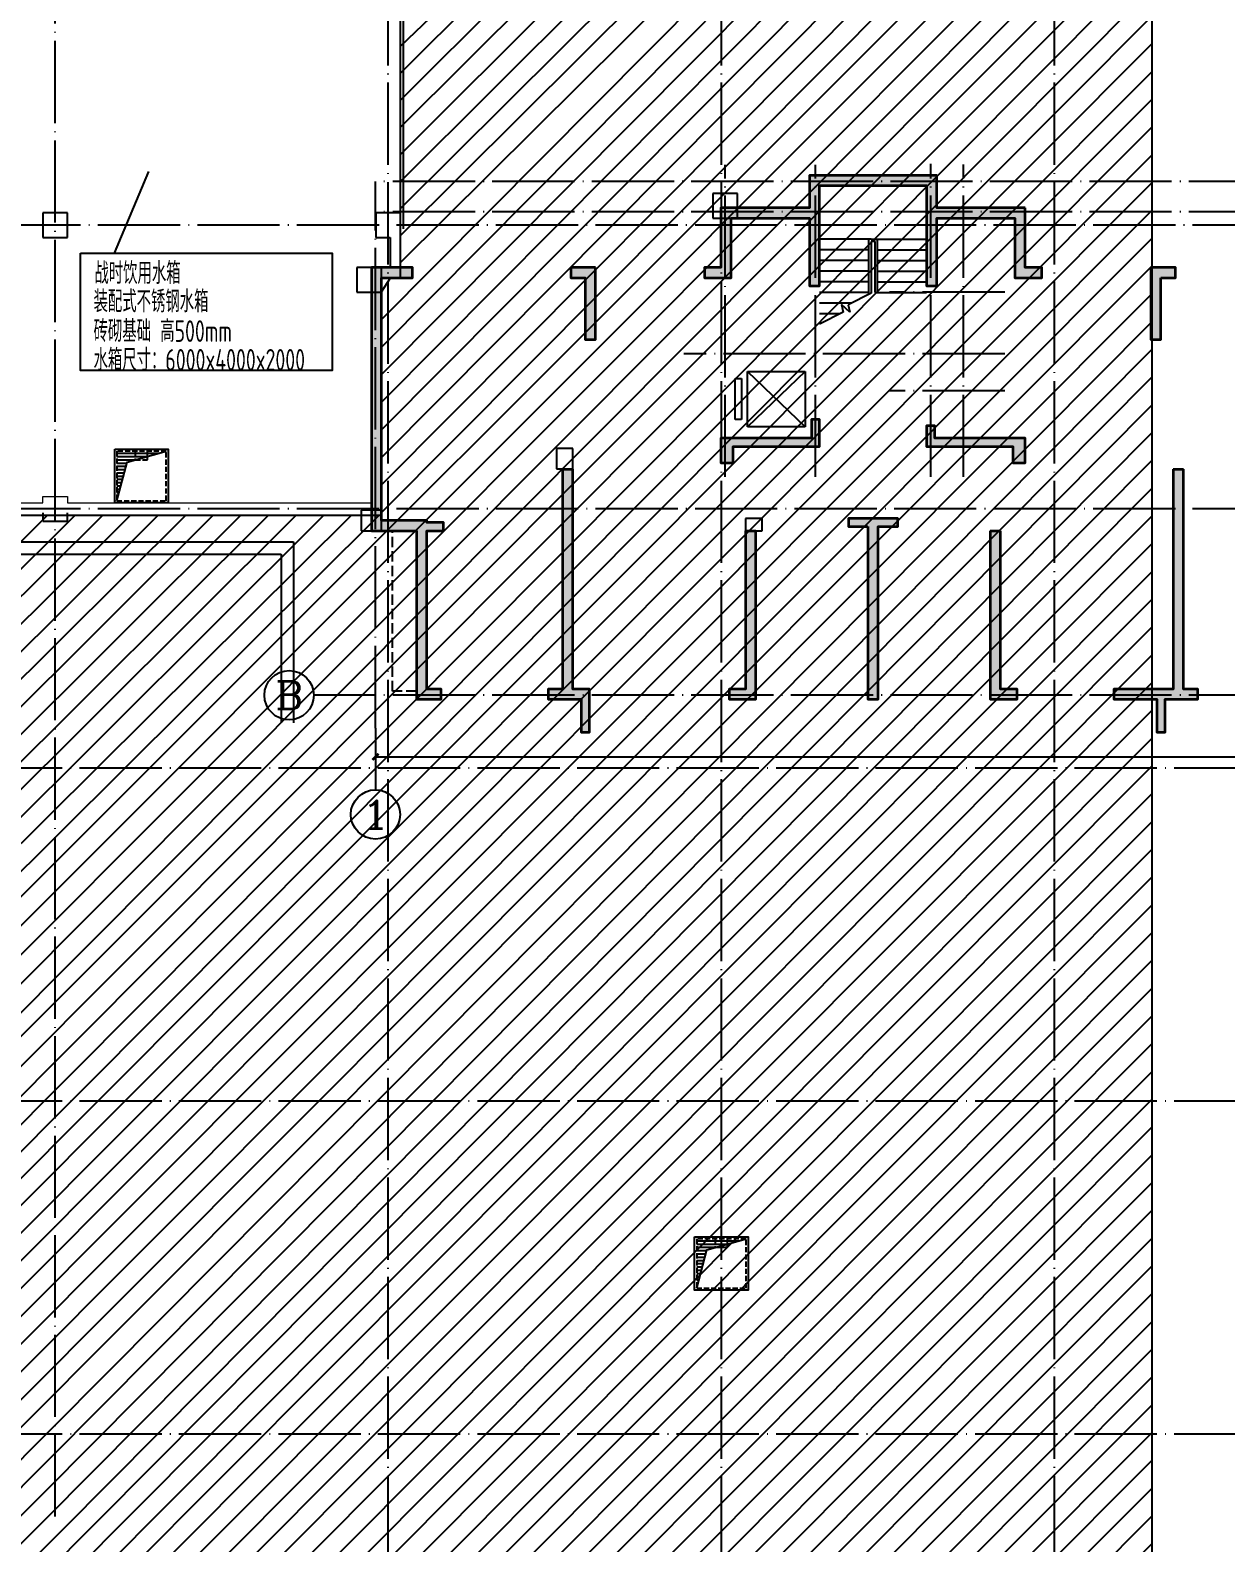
# Model space of a CAD drawing. Extents: x 115549 to 768939, y -502199 to 402497.
# Drawn here: x 460178 to 489249, y -395360 to -358583 of the extents above; entities that cross this region are included whole.
import ezdxf
from ezdxf.enums import TextEntityAlignment as Align

# ---------------------------------------------------------------- set-up
doc = ezdxf.new("R2010")
doc.units = 0
doc.header["$LTSCALE"] = 1000
doc.header["$MEASUREMENT"] = 0
for name, pattern in [('__DASH', [0.35, 0.25, -0.1]), ('DASH', [0.35, 0.25, -0.1]), ('DOTE', [2.4200000000000004, 2, -0.2, 0.02, -0.2])]:
    doc.linetypes.add(name, pattern=pattern)
for name, color, linetype in [('AXIS', 3, 'Continuous'), ('AXIS_TEXT', 7, 'Continuous'), ('COLUMN', 9, 'Continuous'), ('DOTE', 16, 'DOTE'), ('nuan', 6, 'Continuous'), ('PUB_DIM', 3, 'Continuous'), ('STAIR', 50, 'Continuous'), ('文字', 3, 'Continuous'), ('给水', 32, 'Continuous')]:
    doc.layers.add(name, color=color, linetype=linetype)
for name, color, linetype, lineweight in [('renWALL', 8, 'Continuous', 9), ('WALL', 150, 'Continuous', 30), ('主楼剪力墙', 212, 'Continuous', 5), ('砼墙', 3, 'Continuous', 35)]:
    doc.layers.add(name, color=color, linetype=linetype, lineweight=lineweight)
doc.styles.add('_TCH_AXIS', font='COMPLEX', dxfattribs={"bigfont": 'GBCBIG'})
doc.styles.add('_TCH_DIM_T3', font='SIMPLEX', dxfattribs={"width": 0.7058823529411765, "bigfont": 'GBCBIG'})
doc.styles.add('COMPLEX', font='COMPLEX')
doc.styles.add('TSSD_Rein', font='tssdeng.shx', dxfattribs={"width": 0.7, "bigfont": 'tssdchn.shx'})
doc.dimstyles.new('_TCH_ARCH&&150', dxfattribs={"dimtxt": 446.25, "dimasz": 150, "dimexe": 375, "dimexo": 450, "dimgap": 150, "dimtad": 1, "dimdec": 0, "dimzin": 0, "dimdsep": 46, "dimtxsty": '_TCH_DIM_T3', "dimblk": 'ARCHTICK', "dimcen": 0.09, "dimclrt": 7, "dimazin": 2, "dimtfac": 1, "dimtdec": 0, "dimtix": 1, "dimtmove": 2, "dimatfit": 3, "dimfxl": 1, "dimtolj": 1, "dimtzin": 0, "dimarcsym": 0})

# ---------------------------------------------------------------- blocks, each defined once
blk = doc.blocks.new('zhuloujlqtiangchong')
at = {"layer": '主楼剪力墙'}
h = blk.add_hatch(color=253, dxfattribs=at)
h.dxf.hatch_style = 1
h.paths.add_polyline_path([(894162.2520515919, 609370.9931564331), (895262.2520515919, 609370.9931564331), (895262.2520515919, 609170.9931564331), (895262.2520515919, 605270.9931564331), (895862.2520515919, 605270.9931564331), (895862.2520515919, 605520.9931564331), (895512.2520515919, 605520.9931564331), (895512.2520515919, 609170.9931564331), (895512.2520515919, 609370.9931564331), (895912.2520515919, 609370.9931564331), (895912.2520515919, 609570.9931564331), (895512.2520515919, 609570.9931564331), (895512.2520515919, 609620.9931564331), (894412.2520515919, 609620.9931564331), (894412.2520515919, 611270.9931564331), (894412.2520515919, 613870.9931564331), (894412.2520515919, 615520.9931564331), (895162.2520515919, 615520.9931564331), (895162.2520515919, 615770.9931564331), (894162.2520515919, 615770.9931564331), (894162.2520515919, 613870.9931564331), (894162.2520515919, 611270.9931564331), (894162.2520515919, 609970.9931564331)])
h.paths.add_polyline_path([(906237.2520515919, 609470.9931564331), (906237.2520515919, 607820.9931564331), (906237.2520515919, 605270.9931564331), (906487.2520515919, 605270.9931564331), (906487.2520515919, 607820.9931564331), (906487.2520515919, 609470.9931564331), (906962.2520515919, 609470.9931564331), (906962.2520515919, 609670.9931564331), (906362.2520515919, 609670.9931564331), (905762.2520515919, 609670.9931564331), (905762.2520515919, 609470.9931564331)])
h.paths.add_polyline_path([(902962.2520515919, 611270.9931564331), (902962.2520515919, 611420.9931564331), (905062.2520515919, 611420.9931564331), (905062.2520515919, 612070.9931564331), (904862.2520515919, 612070.9931564331), (904862.2520515919, 611620.9931564331), (902662.2520515919, 611620.9931564331), (902662.2520515919, 611270.9931564331), (902662.2520515919, 611020.9931564331), (902962.2520515919, 611020.9931564331)])
h.paths.add_polyline_path([(910062.2520515919, 617220.9931564331), (908612.2515884042, 617220.9931564331), (907912.2520515919, 617220.9867229462), (907912.2520515919, 618010.9853439331), (904812.2676765919, 618010.9853439331), (904812.2676765919, 617220.9867229462), (904112.2525146604, 617220.9931564331), (902662.2520515919, 617220.9931564331), (902662.2520515919, 616870.9931564331), (902662.2520515919, 615770.9931564331), (902262.2520515919, 615770.9931564331), (902262.2520515919, 615520.9931564331), (902912.2520515919, 615520.9931564331), (902912.2520515919, 616970.9931564331), (904112.2513695359, 616970.9931564331), (904812.2663744688, 616970.9867229462), (904812.2520515919, 615320.9944586754), (905062.2520515919, 615320.9922885895), (905062.2676765919, 617120.9849052429), (905062.2676765919, 617760.9853439331), (907662.2520515919, 617760.9853439331), (907662.2520515919, 617120.9853439331), (907662.2520515919, 615320.9931564331), (907912.2520515919, 615320.9931564331), (907912.2520515919, 616970.9867229462), (908612.2527335882, 616970.9931564331), (909812.2520515919, 616970.9931564331), (909812.2520515919, 615520.9931564331), (910462.2520515919, 615520.9931564331), (910462.2520515919, 615770.9931564331), (910062.2520515919, 615770.9931564331), (910062.2520515919, 616870.9931564331)])
h.paths.add_polyline_path([(910062.2520515919, 611270.9931564331), (910062.2520515919, 611620.9931564331), (908562.2520515919, 611620.9931564331), (907862.2520515919, 611620.9931564331), (907862.2520515919, 611920.9931564331), (907662.2520515919, 611920.9931564331), (907662.2520515919, 611420.9931564331), (908562.2520515919, 611420.9931564331), (909762.2520515919, 611420.9931564331), (909762.2520515919, 611270.9931564331), (909762.2520515919, 611020.9931564331), (910062.2520515919, 611020.9931564331)])
h.paths.add_polyline_path([(913362.2520515919, 615520.9931564331), (913712.2520515919, 615520.9931564331), (913712.2520515919, 615770.9931564331), (913112.2520515919, 615770.9931564331), (913112.2520515919, 614020.9931564331), (913362.2520515919, 614020.9931564331)])
h.paths.add_polyline_path([(918362.2520515919, 611170.9931564331), (918362.2520515919, 609620.9931564331), (917362.2520515919, 609620.9931564331), (917362.2520515919, 609370.9931564331), (918462.2520515919, 609370.9931564331), (919562.2520515919, 609370.9931564331), (919562.2520515919, 609620.9931564331), (918562.2520515919, 609620.9931564331), (918562.2520515919, 611170.9931564331), (918762.2520515919, 611170.9931564331), (918762.2520515919, 611370.9931564331), (918462.2520515919, 611370.9931564331), (918162.2520515919, 611370.9931564331), (918162.2520515919, 611170.9931564331)])
h.paths.add_polyline_path([(917462.2520515919, 605270.9931564331), (917462.2520515919, 607020.9931564331), (917262.2520515919, 607020.9931564331), (917262.2520515919, 605520.9931564331), (916862.2520515919, 605520.9931564331), (916862.2520515919, 605270.9931564331)])
h.paths.add_polyline_path([(899612.2520515919, 615770.9931564331), (899012.2520515919, 615770.9931564331), (899012.2520515919, 615520.9931564331), (899362.2520515919, 615520.9931564331), (899362.2520515919, 614020.9931564331), (899612.2520515919, 614020.9931564331)])
h.paths.add_polyline_path([(934262.2520515919, 617220.9931564331), (932812.2520515919, 617220.9931564331), (932112.2520515919, 617220.9931564331), (932112.2520515919, 618010.9931564331), (929012.2520515919, 618010.9931564331), (929012.2520515919, 617220.9931564331), (928312.2520515919, 617220.9931564331), (926862.2520515919, 617220.9931564331), (926862.2520515919, 616870.9931564331), (926862.2520515919, 615770.9931564331), (926462.2520515919, 615770.9931564331), (926462.2520515919, 615520.9931564331), (927112.2520515919, 615520.9931564331), (927112.2520515919, 616970.9931564331), (928312.2520515919, 616970.9931564331), (929012.2520515919, 616970.9931564331), (929012.2520515919, 615320.9931564331), (929262.2520515919, 615320.9931564331), (929262.2520515919, 617120.9931564331), (929262.2520515919, 617760.9931564331), (931862.2520515919, 617760.9931564331), (931862.2520515919, 617120.9931564331), (931862.2520515919, 615320.9931564331), (932112.2520515919, 615320.9931564331), (932112.2520515919, 616970.9931564331), (932812.2520515919, 616970.9931564331), (934012.2520515919, 616970.9931564331), (934012.2520515919, 615520.9931564331), (934662.2520515919, 615520.9931564331), (934662.2520515919, 615770.9931564331), (934262.2520515919, 615770.9931564331), (934262.2520515919, 616870.9931564331)])
h.paths.add_polyline_path([(928362.2520515919, 611420.9931564331), (929262.2520515919, 611420.9931564331), (929262.2520515919, 611920.9931564331), (929062.2520515919, 611920.9931564331), (929062.2520515919, 611620.9931564331), (928362.2520515919, 611620.9931564331), (926862.2520515919, 611620.9931564331), (926862.2520515919, 611270.9931564331), (926862.2520515919, 611020.9931564331), (927162.2520515919, 611020.9931564331), (927162.2520515919, 611270.9931564331), (927162.2520515919, 611420.9931564331)])
h.paths.add_polyline_path([(923812.2520515919, 615770.9931564331), (923212.2520515919, 615770.9931564331), (923212.2520515919, 615520.9931564331), (923562.2520515919, 615520.9931564331), (923562.2520515919, 614020.9931564331), (923812.2520515919, 614020.9931564331)])
h.paths.add_polyline_path([(920062.2520515919, 605270.9931564331), (920062.2520515919, 605520.9931564331), (919662.2520515919, 605520.9931564331), (919662.2520515919, 607020.9931564331), (919462.2520515919, 607020.9931564331), (919462.2520515919, 605270.9931564331)])
h.paths.add_polyline_path([(942762.2520515919, 609370.9931564331), (942762.2520515919, 611270.9931564331), (942762.2520515919, 613870.9931564331), (942762.2520515919, 615770.9931564331), (941762.2520515919, 615770.9931564331), (941762.2520515919, 615520.9931564331), (942512.2520515919, 615520.9931564331), (942512.2520515919, 613870.9931564331), (942512.2520515919, 611270.9931564331), (942512.2520515919, 609620.9931564331), (941412.2520515919, 609620.9931564331), (941412.2520515919, 609570.9931564331), (941012.2520515919, 609570.9931564331), (941012.2520515919, 609370.9931564331), (941412.2520515919, 609370.9931564331), (941412.2520515919, 609170.9931564331), (941412.2520515919, 607020.9931564331), (941412.2520515919, 605520.9931564331), (941062.2520515919, 605520.9931564331), (941062.2520515919, 605270.9931564331), (941662.2520515919, 605270.9931564331), (941662.2520515919, 607020.9931564331), (941662.2520515919, 609170.9931564331), (941662.2520515919, 609370.9931564331)])
h.paths.add_polyline_path([(931162.2520515919, 609470.9931564331), (931162.2520515919, 609670.9931564331), (930562.2520515919, 609670.9931564331), (929962.2520515919, 609670.9931564331), (929962.2520515919, 609470.9931564331), (930437.2520515919, 609470.9931564331), (930437.2520515919, 607820.9931564331), (930437.2520515919, 605270.9931564331), (930687.2520515919, 605270.9931564331), (930687.2520515919, 607820.9931564331), (930687.2520515919, 609470.9931564331)])
h.paths.add_polyline_path([(934262.2520515919, 611270.9931564331), (934262.2520515919, 611620.9931564331), (932062.2520515919, 611620.9931564331), (932062.2520515919, 612070.9931564331), (931862.2520515919, 612070.9931564331), (931862.2520515919, 611420.9931564331), (933962.2520515919, 611420.9931564331), (933962.2520515919, 611270.9931564331), (933962.2520515919, 611020.9931564331), (934262.2520515919, 611020.9931564331)])
h.paths.add_polyline_path([(937562.2520515919, 615520.9931564331), (937912.2520515919, 615520.9931564331), (937912.2520515919, 615770.9931564331), (937312.2520515919, 615770.9931564331), (937312.2520515919, 614020.9931564331), (937562.2520515919, 614020.9931564331)])
h.paths.add_polyline_path([(923012.2520515919, 610870.9931564331), (923262.2520515919, 610870.9931564331), (923262.2520515919, 609470.9931564331), (923262.2520515919, 607020.9931564331), (923262.2520515919, 605520.9931564331), (923662.2520515919, 605520.9931564331), (923662.2520515919, 604470.9931564331), (923462.2520515919, 604470.9931564331), (923462.2520515919, 605270.9931564331), (923162.2520515919, 605270.9931564331), (922662.2520515919, 605270.9931564331), (922662.2520515919, 605520.9931564331), (923012.2520515919, 605520.9931564331), (923012.2520515919, 607020.9931564331), (923012.2520515919, 609470.9931564331)])
h.paths.add_polyline_path([(913662.2520515919, 610870.9931564331), (913912.2520515919, 610870.9931564331), (913912.2520515919, 609470.9931564331), (913912.2520515919, 607020.9931564331), (913912.2520515919, 605520.9931564331), (914262.2520515919, 605520.9931564331), (914262.2520515919, 605270.9931564331), (913762.2520515919, 605270.9931564331), (913462.2520515919, 605270.9931564331), (913462.2520515919, 604470.9931564331), (913262.2520515919, 604470.9931564331), (913262.2520515919, 605270.9931564331), (912212.2520515919, 605270.9931564331), (912212.2520515919, 605520.9931564331), (913362.2520515919, 605520.9931564331), (913662.2520515919, 605520.9931564331), (913662.2520515919, 607020.9931564331), (913662.2520515919, 609470.9931564331)])
h.paths.add_polyline_path([(909212.2520515919, 609370.9931564331), (909462.2520515919, 609370.9931564331), (909462.2520515919, 605520.9931564331), (909862.2520515919, 605520.9931564331), (909862.2520515919, 605270.9931564331), (909212.2520515919, 605270.9931564331)])
h.paths.add_polyline_path([(903262.2520515919, 609370.9931564331), (903512.2520515919, 609370.9931564331), (903512.2520515919, 605270.9931564331), (902862.2520515919, 605270.9931564331), (902862.2520515919, 605520.9931564331), (903262.2520515919, 605520.9931564331)])
h.paths.add_polyline_path([(898812.2520515919, 610870.9931564331), (899062.2520515919, 610870.9931564331), (899062.2520515919, 609470.9931564331), (899062.2520515919, 607020.9931564331), (899062.2520515919, 605520.9931564331), (899462.2520515919, 605520.9931564331), (899462.2520515919, 604470.9931564331), (899262.2520515919, 604470.9931564331), (899262.2520515919, 605270.9931564331), (898962.2520515919, 605270.9931564331), (898462.2520515919, 605270.9931564331), (898462.2520515919, 605520.9931564331), (898812.2520515919, 605520.9931564331), (898812.2520515919, 607020.9931564331), (898812.2520515919, 609470.9931564331)])
h.paths.add_polyline_path([(927712.2520515919, 609370.9931564331), (927462.2520515919, 609370.9931564331), (927462.2520515919, 605520.9931564331), (927062.2520515919, 605520.9931564331), (927062.2520515919, 605270.9931564331), (927712.2520515919, 605270.9931564331)])
h.paths.add_polyline_path([(933662.2520515919, 609370.9931564331), (933412.2520515919, 609370.9931564331), (933412.2520515919, 605270.9931564331), (934062.2520515919, 605270.9931564331), (934062.2520515919, 605520.9931564331), (933662.2520515919, 605520.9931564331)])
h.paths.add_polyline_path([(937862.2520515919, 610870.9931564331), (938112.2520515919, 610870.9931564331), (938112.2520515919, 609470.9931564331), (938112.2520515919, 607020.9931564331), (938112.2520515919, 605520.9931564331), (938462.2520515919, 605520.9931564331), (938462.2520515919, 605270.9931564331), (937962.2520515919, 605270.9931564331), (937662.2520515919, 605270.9931564331), (937662.2520515919, 604470.9931564331), (937462.2520515919, 604470.9931564331), (937462.2520515919, 605270.9931564331), (936512.2520515919, 605270.9931564331), (936512.2520515919, 605520.9931564331), (937562.2520515919, 605520.9931564331), (937862.2520515919, 605520.9931564331), (937862.2520515919, 607020.9931564331), (937862.2520515919, 609470.9931564331)])
h.paths.add_polyline_path([(918337.2520515919, 615520.9931564331), (918337.2520515919, 613870.9931564331), (918587.2520515919, 613870.9931564331), (918587.2520515919, 615520.9931564331), (919362.2520515919, 615520.9931564331), (919362.2520515919, 615770.9931564331), (917562.2520515919, 615770.9931564331), (917562.2520515919, 615520.9931564331)])
blk = doc.blocks.new('_ArchTick')
at = {"color": 0, "linetype": 'ByBlock', "const_width": 0.4}
blk.add_lwpolyline([(-0.5, -0.5), (0.5, 0.5)], dxfattribs=at)
blk = doc.blocks.new('*D1255')
at = {"layer": 'Defpoints', "color": 0, "transparency": 16777216}
for p in [(468573.3453081141, -375551.8172424297), (516973.3453081141, -375551.8172424297), (516973.3453081141, -376251.8172424297)]:
    blk.add_point(p, dxfattribs=at)
at = {"layer": 'PUB_DIM', "color": 0, "lineweight": -2, "transparency": 16777216}
for p, q in [((468573.3453081141, -376001.8172424297), (468573.3453081141, -376626.8172424297)), ((516973.3453081141, -376001.8172424297), (516973.3453081141, -376626.8172424297)), ((468573.3453081141, -376251.8172424297), (516973.3453081141, -376251.8172424297))]:
    blk.add_line(p, q, dxfattribs=at)
at = {"layer": 'PUB_DIM', "color": 0, "lineweight": -2, "transparency": 16777216, "xscale": 150, "yscale": 150, "zscale": 150, "rotation": 180}
blk.add_blockref('_ArchTick', (468573.3453081141, -376251.8172424297), dxfattribs=at)
at = {"layer": 'PUB_DIM', "color": 0, "lineweight": -2, "transparency": 16777216, "xscale": 150, "yscale": 150, "zscale": 150}
blk.add_blockref('_ArchTick', (516973.3453081141, -376251.8172424297), dxfattribs=at)
at = {"layer": 'PUB_DIM', "color": 7, "transparency": 16777216, "insert": (492773.3453081141, -375878.6922424297), "char_height": 446.25, "attachment_point": 5, "style": '_TCH_DIM_T3'}
blk.add_mtext('\\A1;48400', dxfattribs=at)
blk = doc.blocks.new('_AXISO')
blk.add_circle((0, 0), 0.5)
at = {"layer": 'AXIS_TEXT', "style": 'COMPLEX', "width": 1.041666666666667}
blk.add_attdef('A', text='', height=0.56, dxfattribs=at).set_placement((-0.25, -0.28), (0.25, -0.28), align=Align.FIT)
blk = doc.blocks.new('kengyi')
at = {"layer": '给水'}
for p, q in [((2970149.975596845, 735418.3133392334), (2971184.345076382, 735418.3133392334)), ((2970149.975596845, 735338.9383392334), (2970896.980648756, 735338.9383392334)), ((2970149.975596845, 735259.5633392334), (2970609.61622113, 735259.5633392334)), ((2970149.975596845, 735180.1883392334), (2970393.226629138, 735180.1883392334)), ((2970149.975596845, 735100.8133392334), (2970372.150847256, 735100.8133392334)), ((2970149.975596845, 735021.4383392334), (2970351.075065315, 735021.4383392334)), ((2970149.975596845, 734942.0633392334), (2970329.999283433, 734942.0633392334)), ((2970149.975596845, 734862.6883392334), (2970308.923501551, 734862.6883392334)), ((2970149.975596845, 734783.3133392334), (2970287.847719669, 734783.3133392334)), ((2970149.975596845, 734703.9383392334), (2970266.771937788, 734703.9383392334)), ((2970149.975596845, 734624.5633392334), (2970245.696155846, 734624.5633392334)), ((2970149.975596845, 734545.1883392334), (2970224.620373964, 734545.1883392334)), ((2970149.975596845, 734465.8133392334), (2970203.544592083, 734465.8133392334)), ((2970149.975596845, 734386.4383392334), (2970182.468810201, 734386.4383392334))]:
    blk.add_line(p, q, dxfattribs=at)
blk.add_lwpolyline([(2970099.975596845, 735514.0633392334), (2971399.975596845, 735514.0633392334), (2971399.975596845, 734214.0633392334), (2970099.975596845, 734214.0633392334)], close=True, dxfattribs=at)
at = {"layer": '给水', "linetype": '__DASH', "ltscale": 0.5}
blk.add_lwpolyline([(2971349.975596845, 735464.0633392334), (2970149.975596845, 735464.0633392334), (2970149.975596845, 734264.0633392334), (2971349.975596845, 734264.0633392334)], close=True, dxfattribs=at)
at = {"layer": '给水'}
blk.add_lwpolyline([(2970149.975596845, 734264.0633392334), (2970398.844030321, 735201.3444328308), (2971349.975596845, 735464.0633392334)], dxfattribs=at)
at = {"layer": '给水', "linetype": '__DASH', "ltscale": 0.5}
blk.add_lwpolyline([(2970599.975596845, 735461.101129055), (2970599.975596845, 735261.101129055), (2970899.975596845, 735261.101129055), (2970899.975596845, 735461.101129055)], dxfattribs=at)
blk = doc.blocks.new('gangjinhunningtuqiang')
at = {"layer": '砼墙', "color": 8}
for p, q in [((898812.2520515919, 610870.9931564331), (899062.2520515919, 610870.9931564331)), ((913662.2520515919, 610870.9931564331), (913912.2520515919, 610870.9931564331)), ((903262.2520515919, 609370.9931564331), (903512.2520515919, 609370.9931564331)), ((909212.2520515919, 609370.9931564331), (909462.2520515919, 609370.9931564331))]:
    blk.add_line(p, q, dxfattribs=at)
for points in [[(910062.2520515919, 617220.9931564331), (908612.2515884042, 617220.9931564331), (907912.2520515919, 617220.9867229462), (907912.2520515919, 618010.9853439331), (904812.2676765919, 618010.9853439331), (904812.2676765919, 617220.9867229462), (904112.2525146604, 617220.9931564331), (902662.2520515919, 617220.9931564331), (902662.2520515919, 616870.9931564331), (902662.2520515919, 615770.9931564331), (902262.2520515919, 615770.9931564331), (902262.2520515919, 615520.9931564331), (902912.2520515919, 615520.9931564331), (902912.2520515919, 616970.9931564331), (904112.2513695359, 616970.9931564331), (904812.2663744688, 616970.9867229462), (904812.2520515919, 615320.9944586754), (905062.2520515919, 615320.9922885895), (905062.2676765919, 617120.9849052429), (905062.2676765919, 617760.9853439331), (907662.2520515919, 617760.9853439331), (907662.2520515919, 617120.9853439331), (907662.2520515919, 615320.9931564331), (907912.2520515919, 615320.9931564331), (907912.2520515919, 616970.9867229462), (908612.2527335882, 616970.9931564331), (909812.2520515919, 616970.9931564331), (909812.2520515919, 615520.9931564331), (910462.2520515919, 615520.9931564331), (910462.2520515919, 615770.9931564331), (910062.2520515919, 615770.9931564331), (910062.2520515919, 616870.9931564331)], [(894162.2520515919, 609370.9931564331), (895262.2520515919, 609370.9931564331), (895262.2520515919, 609170.9931564331), (895262.2520515919, 605270.9931564331), (895862.2520515919, 605270.9931564331), (895862.2520515919, 605520.9931564331), (895512.2520515919, 605520.9931564331), (895512.2520515919, 609170.9931564331), (895512.2520515919, 609370.9931564331), (895912.2520515919, 609370.9931564331), (895912.2520515919, 609570.9931564331), (895512.2520515919, 609570.9931564331), (895512.2520515919, 609620.9931564331), (894412.2520515919, 609620.9931564331), (894412.2520515919, 611270.9931564331), (894412.2520515919, 613870.9931564331), (894412.2520515919, 615520.9931564331), (895162.2520515919, 615520.9931564331), (895162.2520515919, 615770.9931564331), (894162.2520515919, 615770.9931564331), (894162.2520515919, 613870.9931564331), (894162.2520515919, 611270.9931564331), (894162.2520515919, 609970.9931564331)], [(899612.2520515919, 615770.9931564331), (899012.2520515919, 615770.9931564331), (899012.2520515919, 615520.9931564331), (899362.2520515919, 615520.9931564331), (899362.2520515919, 614020.9931564331), (899612.2520515919, 614020.9931564331)], [(913362.2520515919, 615520.9931564331), (913712.2520515919, 615520.9931564331), (913712.2520515919, 615770.9931564331), (913112.2520515919, 615770.9931564331), (913112.2520515919, 614020.9931564331), (913362.2520515919, 614020.9931564331)], [(902962.2520515919, 611270.9931564331), (902962.2520515919, 611420.9931564331), (905062.2520515919, 611420.9931564331), (905062.2520515919, 612070.9931564331), (904862.2520515919, 612070.9931564331), (904862.2520515919, 611620.9931564331), (902662.2520515919, 611620.9931564331), (902662.2520515919, 611270.9931564331), (902662.2520515919, 611020.9931564331), (902962.2520515919, 611020.9931564331)], [(910062.2520515919, 611270.9931564331), (910062.2520515919, 611620.9931564331), (908562.2520515919, 611620.9931564331), (907862.2520515919, 611620.9931564331), (907862.2520515919, 611920.9931564331), (907662.2520515919, 611920.9931564331), (907662.2520515919, 611420.9931564331), (908562.2520515919, 611420.9931564331), (909762.2520515919, 611420.9931564331), (909762.2520515919, 611270.9931564331), (909762.2520515919, 611020.9931564331), (910062.2520515919, 611020.9931564331)], [(906237.2520515919, 609470.9931564331), (906237.2520515919, 607820.9931564331), (906237.2520515919, 605270.9931564331), (906487.2520515919, 605270.9931564331), (906487.2520515919, 607820.9931564331), (906487.2520515919, 609470.9931564331), (906962.2520515919, 609470.9931564331), (906962.2520515919, 609670.9931564331), (906362.2520515919, 609670.9931564331), (905762.2520515919, 609670.9931564331), (905762.2520515919, 609470.9931564331)]]:
    blk.add_lwpolyline(points, close=True, dxfattribs=at)
for points in [[(898812.2520515919, 610870.9931564331), (898812.2520515919, 609470.9931564331), (898812.2520515919, 607020.9931564331), (898812.2520515919, 605520.9931564331), (898462.2520515919, 605520.9931564331), (898462.2520515919, 605270.9931564331), (898962.2520515919, 605270.9931564331), (899262.2520515919, 605270.9931564331), (899262.2520515919, 604470.9931564331), (899462.2520515919, 604470.9931564331), (899462.2520515919, 605520.9931564331), (899062.2520515919, 605520.9931564331), (899062.2520515919, 607020.9931564331), (899062.2520515919, 609470.9931564331), (899062.2520515919, 610870.9931564331)], [(913662.2520515919, 610870.9931564331), (913662.2520515919, 609470.9931564331), (913662.2520515919, 607020.9931564331), (913662.2520515919, 605520.9931564331), (913362.2520515919, 605520.9931564331), (912212.2520515919, 605520.9931564331), (912212.2520515919, 605270.9931564331), (913262.2520515919, 605270.9931564331), (913262.2520515919, 604470.9931564331), (913462.2520515919, 604470.9931564331), (913462.2520515919, 605270.9931564331), (913762.2520515919, 605270.9931564331), (914262.2520515919, 605270.9931564331), (914262.2520515919, 605520.9931564331), (913912.2520515919, 605520.9931564331), (913912.2520515919, 607020.9931564331), (913912.2520515919, 609470.9931564331), (913912.2520515919, 610870.9931564331)], [(903262.2520515919, 609370.9931564331), (903262.2520515919, 605520.9931564331), (902862.2520515919, 605520.9931564331), (902862.2520515919, 605270.9931564331), (903512.2520515919, 605270.9931564331), (903512.2520515919, 609370.9931564331)], [(909212.2520515919, 609370.9931564331), (909212.2520515919, 605270.9931564331), (909862.2520515919, 605270.9931564331), (909862.2520515919, 605520.9931564331), (909462.2520515919, 605520.9931564331), (909462.2520515919, 609370.9931564331)]]:
    blk.add_lwpolyline(points, dxfattribs=at)
blk = doc.blocks.new('saaaa')
at = {"layer": 'COLUMN', "color": 8}
for p, q in [((504949679.8760293, 3696202763.324012), (504949079.8760293, 3696202763.324012)), ((504949079.8760293, 3696202763.324012), (504949079.8760293, 3696202163.324012)), ((504949679.8760293, 3696202163.324012), (504949679.8760293, 3696202763.324012)), ((504933389.8447793, 3696202293.316199), (504932789.8447793, 3696202293.316199)), ((504932789.8447793, 3696202293.316199), (504932789.8447793, 3696201693.316199)), ((504933389.8447793, 3696201693.316199), (504933389.8447793, 3696202293.316199)), ((504941489.8447264, 3696202293.316199), (504940889.8447264, 3696202293.316199)), ((504940889.8447264, 3696202293.316199), (504940889.8447264, 3696201693.316199)), ((504941489.8447264, 3696201693.316199), (504941489.8447264, 3696202293.316199)), ((504949079.8760293, 3696202163.324012), (504949679.8760293, 3696202163.324012)), ((504932789.8447793, 3696201693.316199), (504933389.8447793, 3696201693.316199)), ((504940889.8447264, 3696201693.316199), (504941239.8449907, 3696201693.316199)), ((504941239.8449907, 3696201693.316199), (504941239.8450154, 3696200963.316688)), ((504941029.8760293, 3696200963.324012), (504940429.8760293, 3696200963.324012)), ((504940429.8760293, 3696200963.324012), (504940429.8760293, 3696200363.324012)), ((504941029.8760293, 3696200363.324012), (504941029.8760293, 3696200963.324012)), ((504940429.8760293, 3696200363.324012), (504941029.8760293, 3696200363.324012)), ((504945679.8760293, 3696196563.324012), (504945279.8760293, 3696196563.324012)), ((504945279.8760293, 3696196563.324012), (504945279.8760293, 3696196063.324012)), ((504945679.8760293, 3696196063.324012), (504945679.8760293, 3696196563.324012)), ((504945279.8760293, 3696196063.324012), (504945679.8760293, 3696196063.324012)), ((504932789.8447793, 3696194993.316199), (504932789.8447793, 3696194793.316199)), ((504933389.8447793, 3696194793.316199), (504933389.8447793, 3696194993.316199)), ((504941029.8760293, 3696195063.324012), (504940529.8760293, 3696195063.324012)), ((504940529.8760293, 3696195063.324012), (504940529.8760293, 3696194563.324012)), ((504941029.8760293, 3696194563.324012), (504941029.8760293, 3696195063.324012)), ((504932789.8447793, 3696194793.316199), (504933389.8447793, 3696194793.316199)), ((504950279.8760293, 3696194863.324012), (504949879.8760293, 3696194863.324012)), ((504949879.8760293, 3696194863.324012), (504949879.8760293, 3696194563.324012)), ((504950279.8760293, 3696194563.324012), (504950279.8760293, 3696194863.324012)), ((504940529.8760293, 3696194563.324012), (504941029.8760293, 3696194563.324012)), ((504949879.8760293, 3696194563.324012), (504950279.8760293, 3696194563.324012))]:
    blk.add_line(p, q, dxfattribs=at)
at = {"layer": 'renWALL', "color": 8}
for p, q in [((504941489.8450162, 3696200937.40909), (504941489.8449907, 3696201693.316199)), ((504932789.8447793, 3696195243.316199), (504932789.8447793, 3696195393.316199)), ((504932789.8447793, 3696195393.316199), (504933389.8447793, 3696195393.316199)), ((504933389.8447793, 3696195393.316199), (504933389.8447793, 3696195243.316199)), ((504927864.8388802, 3696195243.316199), (504932789.8447793, 3696195243.316199)), ((504927864.8388802, 3696194943.316199), (504932789.8447793, 3696194943.316199)), ((504933389.8447793, 3696195243.316199), (504940779.8864338, 3696195243.316199)), ((504933389.8447793, 3696194943.316199), (504940779.8864338, 3696194943.316199))]:
    blk.add_line(p, q, dxfattribs=at)

msp = doc.modelspace()

# ---------------------------------------------------------------- hatches: boundary and pattern name
h = msp.add_hatch()
h.set_pattern_fill('ANSI31', color=256, scale=300, style=0)
h.set_pattern_definition([(45, (-502804617.7348279, -3696704517.997187), (-336.7596045400932, 336.7596045400933), [])])
edge = h.paths.add_edge_path()
edge.add_line((487447.9249867091, -311971.880719469), (487447.9267028461, -418351.4709918957))
edge.add_line((487447.9267028461, -418351.4709918957), (442183.2992801557, -418351.471722887))
edge.add_line((442183.2992801557, -418351.471722887), (442183.2992801557, -418251.474469469))
edge.add_line((442183.2992801557, -418251.474469469), (437793.2102692018, -418251.4701960544))
edge.add_line((437793.2102692018, -418251.4701960544), (437793.2102692018, -412351.474469469))
edge.add_line((437793.2102692018, -412351.474469469), (440543.2102692018, -412351.4744699459))
edge.add_line((440543.2102692018, -412351.4744699459), (440543.1806011091, -406901.474469469))
edge.add_line((440543.1806011091, -406901.474469469), (437793.1814452896, -406901.4732144336))
edge.add_line((437793.1814452896, -406901.4732144336), (437793.1816869865, -406371.818219469))
edge.add_line((437793.1816869865, -406371.818219469), (436783.3040191422, -406371.818219469))
edge.add_line((436783.3040191422, -406371.818219469), (436783.3040191422, -406221.818219469))
edge.add_line((436783.3040191422, -406221.818219469), (436633.3005165348, -406221.818219469))
edge.add_line((436633.3005165348, -406221.818219469), (436633.3005304227, -401121.818219469))
edge.add_line((436633.3005304227, -401121.818219469), (436783.3040191422, -401121.818219469))
edge.add_line((436783.3040191422, -401121.818219469), (436783.3040191422, -392421.818219469))
edge.add_line((436783.3040191422, -392421.818219469), (436608.3005165348, -392421.818219469))
edge.add_line((436608.3005165348, -392421.818219469), (436608.3006444464, -388596.7353208523))
edge.add_line((436608.3006444464, -388596.7353208523), (428508.3005165348, -388596.7350500087))
edge.add_line((428508.3005165348, -388596.7350500087), (428508.3005165348, -384921.818219469))
edge.add_line((428508.3005165348, -384921.818219469), (428683.3040191422, -384921.818219469))
edge.add_line((428683.3040191422, -384921.818219469), (428683.304012228, -376221.8182189922))
edge.add_line((428683.304012228, -376221.8182189922), (428508.3005165348, -376221.818219469))
edge.add_line((428508.3005165348, -376221.818219469), (428508.3005165348, -374601.8177311878))
edge.add_line((428508.3005165348, -374601.8177311878), (427793.1806020627, -374601.810406969))
edge.add_line((427793.1806020627, -374601.810406969), (427793.1806020627, -370751.8177311878))
edge.add_line((427793.1806020627, -370751.8177311878), (431993.1790192018, -370751.8177311878))
edge.add_line((431993.1790192018, -370751.8177311878), (431993.1802368055, -373548.6485813122))
edge.add_line((431993.1802368055, -373548.6485813122), (435543.1790192018, -373548.6485813122))
edge.add_line((435543.1790192018, -373548.6485813122), (435543.1806039701, -374851.810406969))
edge.add_line((435543.1806039701, -374851.810406969), (436633.372784842, -374851.8173578243))
edge.add_line((436633.372784842, -374851.8173578243), (436633.372784842, -372654.7353165607))
edge.add_line((436633.372784842, -372654.7353165607), (444708.3005223165, -372654.7353165607))
edge.add_line((444708.3005223165, -372654.7353165607), (444708.3005239854, -370521.8182199459))
edge.add_line((444708.3005239854, -370521.8182199459), (444883.3040192018, -370521.8182199459))
edge.add_line((444883.3040192018, -370521.8182199459), (444883.3040191422, -370371.081891344))
edge.add_line((444883.3040191422, -370371.081891344), (468723.3352687249, -370371.818219469))
edge.add_line((468723.3352687249, -370371.818219469), (468723.3352692018, -364601.817730711))
edge.add_line((468723.3352692018, -364601.817730711), (469183.3042626868, -364601.817730711))
edge.add_line((469183.3042626868, -364601.817730711), (469183.3042626271, -356121.818219469))
edge.add_line((469183.3042626271, -356121.818219469), (469008.2980733404, -356121.8182204227))
edge.add_line((469008.2980733404, -356121.8182204227), (469008.2980496178, -351696.8959663372))
edge.add_line((469008.2980496178, -351696.8959663372), (477108.2980425248, -351696.8959620456))
edge.add_line((477108.2980425248, -351696.8959620456), (477108.2980425248, -348621.818219469))
edge.add_line((477108.2980425248, -348621.818219469), (477283.3040191422, -348621.818219469))
edge.add_line((477283.3040191422, -348621.818219469), (477283.3040191422, -339921.818219469))
edge.add_line((477283.3040191422, -339921.818219469), (477108.2980362067, -339921.818219469))
edge.add_line((477108.2980362067, -339921.818219469), (477108.2980362067, -336321.818219469))
edge.add_line((477108.2980362067, -336321.818219469), (477283.3040191422, -336321.818219469))
edge.add_line((477283.3040191422, -336321.818219469), (477283.3040191422, -329421.818219469))
edge.add_line((477283.3040191422, -329421.818219469), (476683.3040191422, -329421.818219469))
edge.add_line((476683.3040191422, -329421.818219469), (476683.3040191422, -329571.818219469))
edge.add_line((476683.3040191422, -329571.818219469), (473221.3155569325, -329571.818219469))
edge.add_line((473221.3155569325, -329571.818219469), (473221.3154337297, -326572.2017543773))
edge.add_line((473221.3154337297, -326572.2017543773), (470421.4152434955, -326572.2017043094))
edge.add_line((470421.4152434955, -326572.2017043094), (470421.4152434359, -324321.880719469))
edge.add_line((470421.4152434359, -324321.880719469), (468221.3977692018, -324321.880719469))
edge.add_line((468221.3977692018, -324321.880719469), (468221.3977692018, -323021.8799822788))
edge.add_line((468221.3977692018, -323021.8799822788), (467971.3977672348, -323021.8799827556))
edge.add_line((467971.3977672348, -323021.8799827556), (467971.3977672348, -318071.880719469))
edge.add_line((467971.3977672348, -318071.880719469), (469121.3353527675, -318071.880719469))
edge.add_line((469121.3353527675, -318071.880719469), (469121.3353527675, -314471.880719469))
edge.add_line((469121.3353527675, -314471.880719469), (475471.3977692018, -314471.880719469))
edge.add_line((475471.3977692018, -314471.880719469), (475471.3977692018, -313671.880719469))
edge.add_line((475471.3977692018, -313671.880719469), (480196.3977692018, -313671.8807199459))
edge.add_line((480196.3977692018, -313671.8807199459), (480196.3977692018, -312046.880719469))
edge.add_line((480196.3977692018, -312046.880719469), (481171.3977691422, -312046.880719469))
edge.add_line((481171.3977691422, -312046.880719469), (481171.3977691422, -311971.880719469))
edge.add_line((481171.3977691422, -311971.880719469), (487447.9249866495, -311967.4831555347))

# ---------------------------------------------------------------- linework, layer by layer
msp.add_line((462225.7651716957, -364003.2707837085), (463060.7651716957, -362021.818219469))
for points in [[(487447.9249867091, -311971.880719469), (487447.9267028461, -418351.4709918957), (442183.2992801557, -418351.471722887)], [(444883.3040191422, -370371.081891344), (468723.3352687249, -370371.818219469), (468723.3352692018, -364601.817730711), (469183.3042626868, -364601.817730711), (469183.3042626271, -356121.818219469)]]:
    msp.add_lwpolyline(points)
at = {"linetype": 'DASH', "const_width": 50}
msp.add_lwpolyline([(469248.7169498692, -356155.9930274944), (469248.7169498692, -363416.4971869449)], dxfattribs=at)
at = {"color": 0}
msp.add_lwpolyline([(461399.791261662, -364003.2707837085), (467518.1631495247, -364003.2707837085), (467518.1631495247, -366859.6982834797), (461399.791261662, -366859.6982834797)], close=True, dxfattribs=at)
at = {"layer": 'AXIS', "color": 8}
for p, q in [((468573.3453081141, -374751.8172424297), (467073.3453081141, -374751.8172424297)), ((468573.3453081141, -375551.8172424297), (468573.3453081141, -377051.8172424297))]:
    msp.add_line(p, q, dxfattribs=at)
at = {"layer": 'DOTE', "color": 1}
for p, q in [((460783.2980272064, -394721.818219469), (460783.2980272064, -308021.8283446293)), ((468883.2980272064, -422356.4703486423), (468883.2980272064, -308021.8283446293)), ((476983.2980272064, -422356.4703486423), (476983.2980272064, -308021.8283446293)), ((485083.2980272064, -422356.4703486423), (485083.2980272064, -308021.8283446293)), ((477073.3456732521, -369444.7950623493), (477073.3456732521, -361856.4472277622)), ((479273.3456732521, -369444.7950623493), (479273.3456732521, -361856.4472277622)), ((482073.3456732521, -369444.7950623493), (482073.3456732521, -361833.4661324482)), ((482873.3456731925, -369444.7950623493), (482873.3456731925, -361851.5976675014)), ((516973.3453081141, -362261.8172419529), (468573.3453081141, -362261.8172419529)), ((468573.3453081141, -375551.8172424297), (468573.3453081141, -362261.8172419529)), ((519483.2980272064, -363321.818219469), (452683.2992716322, -363321.818219469)), ((519483.2980272064, -363321.818219469), (452683.2992716322, -363321.818219469)), ((516973.3453081141, -363001.8172419529), (468573.3453081141, -363001.8172419529)), ((483873.3456731925, -364951.817730711), (481073.3456731925, -364951.817730711)), ((483873.3456731925, -366451.817730711), (476073.3456732521, -366451.817730711)), ((483873.3456731925, -367351.817730711), (481073.3456744442, -367351.817730711)), ((519483.2980272064, -370221.818219469), (452683.2992716322, -370221.818219469)), ((519483.2980272064, -370221.818219469), (452683.2992716322, -370221.818219469)), ((516973.3453081141, -374751.8172424297), (468573.3453081141, -374751.8172424297)), ((681174.4027883897, -376521.818219469), (452683.2992716322, -376521.818219469)), ((681174.4027883897, -384621.818219469), (452683.2992716322, -384621.818219469)), ((681174.4027883897, -392721.818219469), (452683.2992716322, -392721.818219469))]:
    msp.add_line(p, q, dxfattribs=at)
at = {"layer": 'nuan', "linetype": '__DASH'}
msp.add_lwpolyline([(468983.2980271468, -370750.2344964008), (469573.3460383902, -370751.8177311878), (469573.3460383902, -374654.9867966633), (468983.2980271468, -374653.4035613994)], close=True, dxfattribs=at)
at = {"layer": 'STAIR'}
for p, q in [((480563.3453083525, -363661.8421996097), (479373.3453081737, -363661.8421996097)), ((480563.3453091274, -363661.8422000866), (479373.3453082333, -363661.8422000866)), ((480623.3453082333, -363661.8422010402), (480563.3453091274, -363661.8422010402)), ((480563.3453083525, -363661.8422000866), (480563.3453082929, -365005.684098051)), ((480623.3453082333, -363661.8422000866), (480783.3453062067, -363661.8422005634)), ((480783.3453127632, -363661.8422005634), (481973.3453127632, -363661.8422005634)), ((480783.345322598, -364961.8422005634), (480783.3453062067, -363661.8422010402)), ((480563.3453090678, -363921.8422000866), (479373.3453082333, -363921.8422000866)), ((480723.3453062067, -363721.8421996097), (480623.3453062067, -363721.8421996097)), ((480623.3453082333, -363721.8422019939), (480623.3453082333, -364974.892083929)), ((480623.3453082333, -363721.8421996097), (480623.3453081737, -364974.892083929)), ((480723.3453236113, -364961.8422005634), (480723.3453062067, -363721.8421991329)), ((480723.3453236709, -364961.8422005634), (480723.3453062067, -363721.8421996097)), ((480783.3453127632, -363921.8422005634), (481973.3453127632, -363921.8422005634)), ((480563.3453090678, -364181.8422000866), (479373.3453082333, -364181.8422000866)), ((480563.3453090678, -364441.8422000866), (479373.3453081737, -364441.8422000866)), ((480783.3453144918, -364181.8422005634), (481973.3453127632, -364181.8422005634)), ((480783.3453145514, -364441.8422010402), (481973.3453128228, -364441.8422005634)), ((480563.3453090081, -364701.8422000866), (479373.3453081737, -364701.8421996097)), ((480783.3453145514, -364701.8422010402), (481973.3453128228, -364701.8422010402)), ((480563.3453090081, -364961.8422000866), (479373.3453081737, -364961.8421996097)), ((480563.3453082333, -364961.8422000866), (479373.3453082333, -364961.8421996097)), ((480623.3453082333, -364974.892083929), (480067.3621759901, -365260.2227600078)), ((480723.345322598, -364961.8422010402), (480783.3453243265, -364961.8422010402)), ((480783.3453145514, -364961.8422010402), (481973.3453128228, -364961.8422010402)), ((480142.1488916765, -365221.8421996097), (479373.3453082333, -365221.8421996097)), ((479947.0831866751, -365434.3498990993), (479373.3453082333, -365728.7923157673)), ((479854.5417238961, -365481.8422000866), (479373.3453082333, -365481.8421996097)), ((480104.9684243689, -365434.6462524395), (479907.7208096276, -365251.7812169056)), ((479907.7208096276, -365251.7812169056), (479947.0831866751, -365434.3498990993)), ((480067.3621759901, -365260.2227600078), (480104.9684243689, -365434.6462524395)), ((477623.3445815931, -366876.8151085834), (479023.3445815931, -366876.8151085834)), ((477623.3445815931, -368226.8151085834), (477623.3445815931, -366876.8151085834)), ((477623.3445815931, -366876.8151085834), (479023.3445815931, -368226.8151085834)), ((479023.3445815931, -366876.8151085834), (477623.3445815931, -368226.8151085834)), ((477623.3445815931, -366876.8151085834), (479023.3445815931, -366876.8151085834)), ((477623.3445815931, -368226.8151085834), (477623.3445815931, -366876.8151085834)), ((477623.3445815931, -366876.8151085834), (479023.3445815931, -368226.8151085834)), ((479023.3445815931, -366876.8151085834), (477623.3445815931, -368226.8151085834)), ((479023.3445815931, -366876.8151085834), (479023.3445815931, -368226.8151085834)), ((479023.3445815931, -366876.8151085834), (479023.3445815931, -368226.8151085834)), ((477323.3445815931, -367051.8151085834), (477473.3445815931, -367051.8151085834)), ((477323.3445815931, -368051.8151085834), (477323.3445815931, -367051.8151085834)), ((477323.3445815931, -367051.8151085834), (477473.3445815931, -367051.8151085834)), ((477323.3445815931, -368051.8151085834), (477323.3445815931, -367051.8151085834)), ((477473.3445815931, -367051.8151085834), (477473.3445815931, -368051.8151085834)), ((477473.3445815931, -367051.8151085834), (477473.3445815931, -368051.8151085834)), ((477473.3445815931, -368051.8151085834), (477323.3445815931, -368051.8151085834)), ((477473.3445815931, -368051.8151085834), (477323.3445815931, -368051.8151085834)), ((479023.3445815931, -368226.8151085834), (477623.3445815931, -368226.8151085834)), ((479023.3445815931, -368226.8151085834), (477623.3445815931, -368226.8151085834))]:
    msp.add_line(p, q, dxfattribs=at)
at = {"layer": 'WALL', "color": 8}
for p, q in [((482073.3453252802, -363681.8425400715), (482073.3455275188, -363681.8425400715)), ((482073.3456904183, -363681.8430288295), (482073.3458926568, -363681.8430288295))]:
    msp.add_line(p, q, dxfattribs=at)
at = {"layer": '给水'}
for p, q in [((455283.2992716322, -371021.818219469), (466582.9968590031, -371021.818219469)), ((466582.9968590031, -371021.818219469), (466582.9968590031, -375421.818219469)), ((455283.2992716322, -371321.818219469), (466282.9968590031, -371321.818219469)), ((466282.9968590031, -371321.818219469), (466282.9968590031, -375421.818219469))]:
    msp.add_line(p, q, dxfattribs=at)

# ---------------------------------------------------------------- block references
msp.add_blockref('saaaa', (-504472306.5407606, -3696565314.398091))
at = {"layer": 'AXIS', "color": 8}
ref = msp.add_blockref('_AXISO', (466473.3453081141, -374751.8172424297), dxfattribs=dict(at, xscale=1200, yscale=1200, zscale=1200))
ref.add_attrib('A', 'B', dxfattribs={"layer": 'AXIS_TEXT', "color": 8, "height": 678.8225099390856, "style": '_TCH_AXIS', "width": 1.235294117548334}).set_placement((466133.9340531717, -375091.2284973125), (466812.7565630565, -375091.2284973125), align=Align.FIT)
ref = msp.add_blockref('_AXISO', (468573.3453081141, -377651.8172424297), dxfattribs=dict(at, xscale=1200, yscale=1200, zscale=1200))
ref.add_attrib('A', '1', dxfattribs={"layer": 'AXIS_TEXT', "color": 8, "height": 678.8225099390856, "style": '_TCH_AXIS', "width": 2.333333333146854}).set_placement((468233.9340531717, -377991.2284973125), (468912.7565630565, -377991.2284973125), align=Align.FIT)
at = {"layer": '砼墙', "color": 3}
msp.add_blockref('zhuloujlqtiangchong', (-425688.9167828073, -980122.8035634022), dxfattribs=at)
at = {"layer": '砼墙'}
msp.add_blockref('gangjinhunningtuqiang', (-425688.9167828073, -980122.8035634022), dxfattribs=at)
at = {"layer": '给水'}
for p in [(-2507866.375392687, -1104285.881558702), (-2493766.677569699, -1123435.881558702)]:
    msp.add_blockref('kengyi', p, dxfattribs=at)

# ---------------------------------------------------------------- texts
at = {"layer": '文字', "color": 7, "style": 'TSSD_Rein', "width": 0.7}
for s, p in [('战时饮用水箱', (461738.4216538558, -364752.1179306965)), ('装配式不锈钢水箱 ', (461717.4660099039, -365440.0737951259)), ('砖砌基础 高500mm ', (461717.4660099039, -366160.8490336399)), ('水箱尺寸：6000x4000x2000', (461717.4660099039, -366859.6982834797))]:
    msp.add_text(s, height=525.2625, dxfattribs=at).set_placement(p)

# ---------------------------------------------------------------- dimensions: what is measured, and where the dimension line sits
at = {"layer": 'PUB_DIM', "color": 8}
dim = msp.add_aligned_dim(p1=(468573.3453081141, -375551.8172424297), p2=(516973.3453081141, -375551.8172424297), distance=-700, dimstyle='_TCH_ARCH&&150', dxfattribs=at)
dim.commit()
dim.dimension.update_dxf_attribs({"geometry": '*D1255', "text_midpoint": (492773.3453081141, -375878.6922424297)})

doc.saveas('drawing.dxf')
